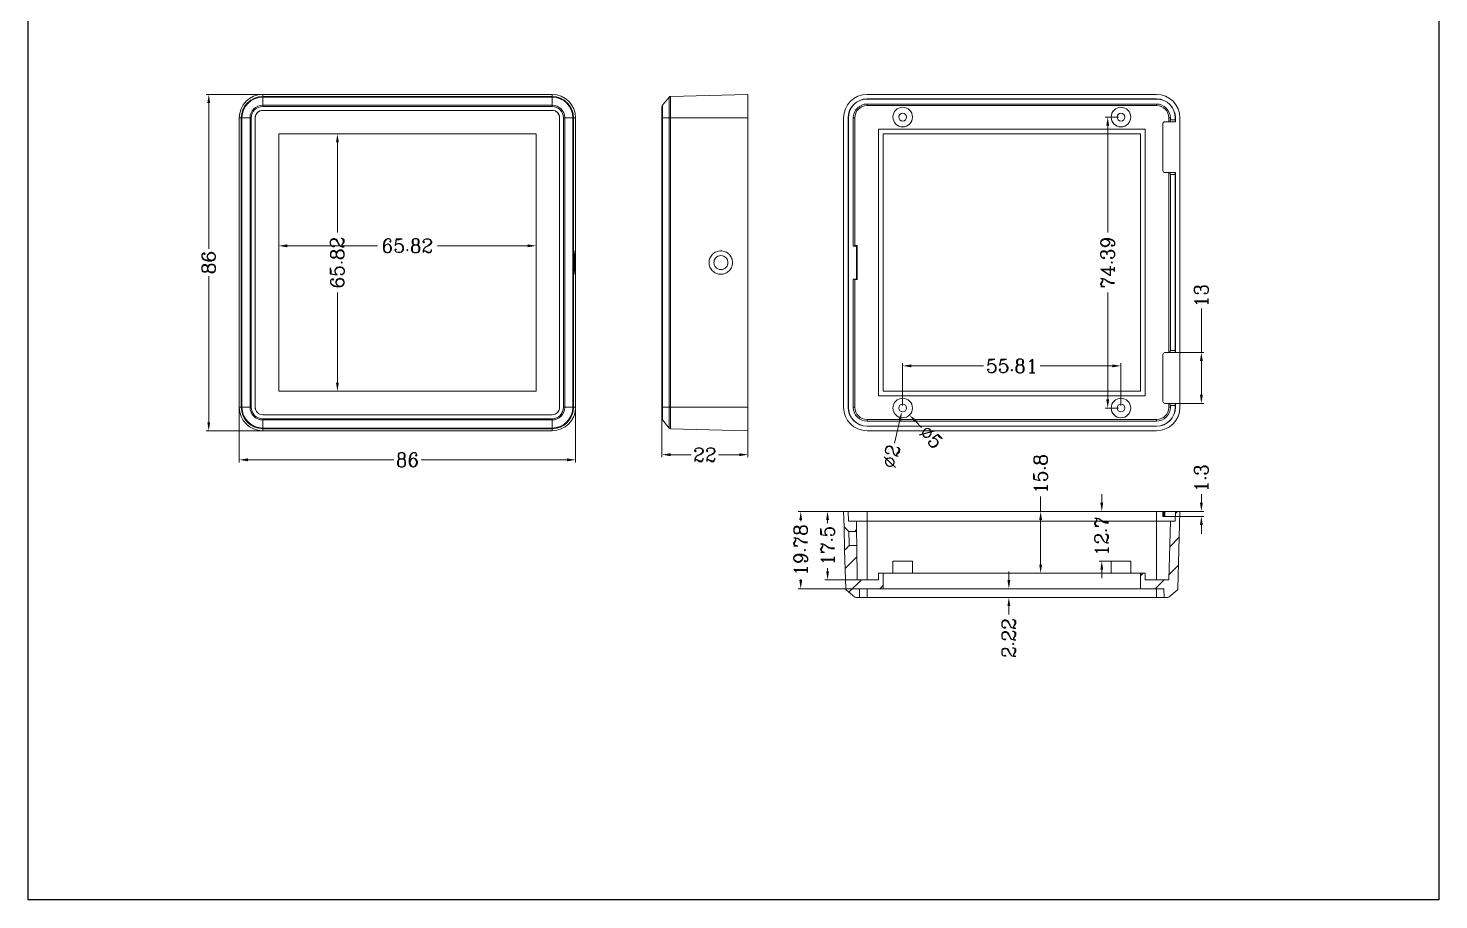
# Model space of a CAD drawing. Header units: millimetres. Extents: x 3222 to 3583, y 1077 to 1523.
# Drawn here: x 3221.9 to 3582.6, y 1076.9 to 1299.7 of the extents above; entities that cross this region are included whole.
import ezdxf

# ---------------------------------------------------------------- set-up
doc = ezdxf.new("R2010")
doc.units = ezdxf.units.MM
doc.layers.get('0').update_dxf_attribs({"linetype": 'CONTINUOUS'})
doc.layers.get('Defpoints').update_dxf_attribs({"linetype": 'CONTINUOUS'})
doc.layers.add('5', color=7, linetype='CONTINUOUS', true_color=0xffffff)
doc.styles.add('ROMANC', font='romanc.shx', dxfattribs={"bigfont": 'gbcbig.shx'})
doc.dimstyles.new('YanXiu', dxfattribs={"dimtxt": 2.5, "dimasz": 2.2, "dimexe": 0.66, "dimexo": 0.66, "dimgap": 0.66, "dimtad": 0, "dimdsep": 46, "dimtxsty": 'ROMANC', "dimcen": 0, "dimclrd": 256, "dimclre": 131, "dimclrt": 42, "dimazin": 2, "dimtfac": 1, "dimtofl": 0, "dimtmove": 0, "dimatfit": 3, "dimfxl": 0, "dimlwd": 5, "dimlwe": 5, "dimarcsym": 0})

# ---------------------------------------------------------------- blocks, each defined once
blk = doc.blocks.new('*D0')
at = {"color": 7, "lineweight": 0}
for p, q in [((-802.67, 71.25), (-802.67, 54.07)), ((-716.67, 69.83), (-716.67, 54.07))]:
    blk.add_line(p, q, dxfattribs=at)
at = {"lineweight": 0}
for p, q in [((-800.47, 54.73), (-763.17, 54.73)), ((-718.87, 54.73), (-756.18, 54.73))]:
    blk.add_line(p, q, dxfattribs=at)
for points in [[(-800.47, 55.1), (-800.47, 54.36), (-802.67, 54.73)], [(-718.87, 55.1), (-718.87, 54.36), (-716.67, 54.73)]]:
    blk.add_solid(points)
at = {"layer": 'Defpoints', "color": 0}
for p in [(-802.67, 71.91), (-716.67, 70.49), (-716.67, 54.73)]:
    blk.add_point(p, dxfattribs=at)
at = {"color": 7, "insert": (-759.67, 54.73), "char_height": 3.5, "attachment_point": 5, "style": 'ROMANC'}
blk.add_mtext('86', dxfattribs=at)
blk = doc.blocks.new('*D1')
at = {"color": 7, "lineweight": 0}
for p, q in [((-794.25, 148.16), (-811.12, 148.16)), ((-795.1, 62.16), (-811.12, 62.16))]:
    blk.add_line(p, q, dxfattribs=at)
at = {"lineweight": 0}
for p, q in [((-810.46, 145.96), (-810.46, 108.66)), ((-810.46, 64.36), (-810.46, 101.67))]:
    blk.add_line(p, q, dxfattribs=at)
for points in [[(-810.83, 145.96), (-810.09, 145.96), (-810.46, 148.16)], [(-810.83, 64.36), (-810.09, 64.36), (-810.46, 62.16)]]:
    blk.add_solid(points)
at = {"layer": 'Defpoints', "color": 0}
for p in [(-810.46, 148.16), (-793.59, 148.16), (-794.44, 62.16)]:
    blk.add_point(p, dxfattribs=at)
at = {"color": 7, "insert": (-810.46, 105.16), "char_height": 3.5, "attachment_point": 5, "rotation": 90, "style": 'ROMANC'}
blk.add_mtext('86', dxfattribs=at)
blk = doc.blocks.new('*D2')
at = {"color": 7, "lineweight": 0}
for p, q in [((-672.6, 69.23), (-672.6, 55.39)), ((-694.6, 68.33), (-694.6, 55.39))]:
    blk.add_line(p, q, dxfattribs=at)
at = {"lineweight": 0}
for p, q in [((-692.4, 56.05), (-687.09, 56.05)), ((-674.8, 56.05), (-680.11, 56.05))]:
    blk.add_line(p, q, dxfattribs=at)
for points in [[(-692.4, 56.41), (-692.4, 55.68), (-694.6, 56.05)], [(-674.8, 56.41), (-674.8, 55.68), (-672.6, 56.05)]]:
    blk.add_solid(points)
at = {"layer": 'Defpoints', "color": 0}
for p in [(-694.6, 68.99), (-672.6, 69.89), (-672.6, 56.05)]:
    blk.add_point(p, dxfattribs=at)
at = {"color": 7, "insert": (-683.6, 56.05), "char_height": 3.5, "attachment_point": 5, "style": 'ROMANC'}
blk.add_mtext('22', dxfattribs=at)
blk = doc.blocks.new('*D3')
at = {"lineweight": 0}
blk.add_line((-628.22, 63.03), (-629.75, 64.6), dxfattribs=at)
blk.add_solid([(-629.49, 64.86), (-630.02, 64.35), (-631.29, 66.18)])
at = {"layer": 'Defpoints', "color": 0}
for p in [(-634.78, 69.76), (-631.29, 66.18)]:
    blk.add_point(p, dxfattribs=at)
at = {"color": 7, "insert": (-625.78, 60.53), "char_height": 3.5, "attachment_point": 5, "rotation": 314.2916, "style": 'ROMANC'}
blk.add_mtext('∅5', dxfattribs=at)
blk = doc.blocks.new('*D4')
at = {"lineweight": 0}
blk.add_line((-635.16, 59), (-633.77, 64.85), dxfattribs=at)
blk.add_solid([(-634.13, 64.94), (-633.42, 64.77), (-633.27, 66.99)])
at = {"layer": 'Defpoints', "color": 0}
for p in [(-632.8, 68.94), (-633.27, 66.99)]:
    blk.add_point(p, dxfattribs=at)
at = {"color": 7, "insert": (-635.97, 55.6), "char_height": 3.5, "attachment_point": 5, "rotation": 76.6412, "style": 'ROMANC'}
blk.add_mtext('∅2', dxfattribs=at)
blk = doc.blocks.new('*D5')
at = {"lineweight": 0}
for p, q in [((-556.66, 43.75), (-556.66, 45.95)), ((-556.66, 38.05), (-556.66, 35.85))]:
    blk.add_line(p, q, dxfattribs=at)
at = {"color": 7, "lineweight": 0}
for p, q in [((-563.99, 41.55), (-556, 41.55)), ((-563.99, 40.25), (-556, 40.25))]:
    blk.add_line(p, q, dxfattribs=at)
for points in [[(-557.03, 43.75), (-556.29, 43.75), (-556.66, 41.55)], [(-557.03, 38.05), (-556.29, 38.05), (-556.66, 40.25)]]:
    blk.add_solid(points)
at = {"layer": 'Defpoints', "color": 0}
for p in [(-564.65, 41.55), (-564.65, 40.25), (-556.66, 41.55)]:
    blk.add_point(p, dxfattribs=at)
at = {"color": 7, "insert": (-556.66, 50.02), "char_height": 3.5, "attachment_point": 5, "rotation": 90, "style": 'ROMANC'}
blk.add_mtext('1.3', dxfattribs=at)
blk = doc.blocks.new('*D6')
at = {"lineweight": 0}
for p, q in [((-582.13, 43.75), (-582.13, 45.95)), ((-582.13, 26.65), (-582.13, 24.45))]:
    blk.add_line(p, q, dxfattribs=at)
at = {"color": 7, "lineweight": 0}
for p, q in [((-579.14, 41.55), (-582.79, 41.55)), ((-579.14, 28.85), (-582.79, 28.85))]:
    blk.add_line(p, q, dxfattribs=at)
for points in [[(-582.5, 43.75), (-581.77, 43.75), (-582.13, 41.55)], [(-582.5, 26.65), (-581.77, 26.65), (-582.13, 28.85)]]:
    blk.add_solid(points)
at = {"layer": 'Defpoints', "color": 0}
for p in [(-582.13, 41.55), (-578.48, 41.55), (-578.48, 28.85)]:
    blk.add_point(p, dxfattribs=at)
at = {"color": 7, "insert": (-582.13, 35.2), "char_height": 3.5, "attachment_point": 5, "rotation": 90, "style": 'ROMANC'}
blk.add_mtext('12.7', dxfattribs=at)
blk = doc.blocks.new('*D7')
at = {"lineweight": 0}
for p, q in [((-597.76, 41.55), (-597.76, 45.37)), ((-597.76, 27.95), (-597.76, 39.35))]:
    blk.add_line(p, q, dxfattribs=at)
at = {"color": 7, "lineweight": 0}
for p, q in [((-595.9, 41.55), (-598.42, 41.55)), ((-595.79, 25.75), (-598.42, 25.75))]:
    blk.add_line(p, q, dxfattribs=at)
for points in [[(-598.13, 39.35), (-597.4, 39.35), (-597.76, 41.55)], [(-598.13, 27.95), (-597.4, 27.95), (-597.76, 25.75)]]:
    blk.add_solid(points)
at = {"layer": 'Defpoints', "color": 0}
for p in [(-595.24, 41.55), (-597.76, 25.75), (-595.13, 25.75)]:
    blk.add_point(p, dxfattribs=at)
at = {"color": 7, "insert": (-597.76, 51.11), "char_height": 3.5, "attachment_point": 5, "rotation": 90, "style": 'ROMANC'}
blk.add_mtext('15.8', dxfattribs=at)
blk = doc.blocks.new('*D8')
at = {"color": 7, "lineweight": 0}
for p, q in [((-639.34, 41.55), (-659.76, 41.55)), ((-634.41, 21.77), (-659.76, 21.77))]:
    blk.add_line(p, q, dxfattribs=at)
at = {"lineweight": 0}
for p, q in [((-659.1, 39.35), (-659.1, 39.07)), ((-659.1, 23.97), (-659.1, 24.25))]:
    blk.add_line(p, q, dxfattribs=at)
for points in [[(-659.46, 39.35), (-658.73, 39.35), (-659.1, 41.55)], [(-659.46, 23.97), (-658.73, 23.97), (-659.1, 21.77)]]:
    blk.add_solid(points)
at = {"layer": 'Defpoints', "color": 0}
for p in [(-659.1, 41.55), (-638.68, 41.55), (-633.75, 21.77)]:
    blk.add_point(p, dxfattribs=at)
at = {"color": 7, "insert": (-659.1, 31.66), "char_height": 3.5, "attachment_point": 5, "rotation": 90, "style": 'ROMANC'}
blk.add_mtext('19.78', dxfattribs=at)
blk = doc.blocks.new('*D9')
at = {"lineweight": 0}
for p, q in [((-605.89, 23.97), (-605.89, 26.17)), ((-605.89, 17.35), (-605.89, 15.15))]:
    blk.add_line(p, q, dxfattribs=at)
at = {"color": 7, "lineweight": 0}
for p, q in [((-609.83, 21.77), (-605.23, 21.77)), ((-609.83, 19.55), (-605.23, 19.55))]:
    blk.add_line(p, q, dxfattribs=at)
for points in [[(-606.25, 23.97), (-605.52, 23.97), (-605.89, 21.77)], [(-606.25, 17.35), (-605.52, 17.35), (-605.89, 19.55)]]:
    blk.add_solid(points)
at = {"layer": 'Defpoints', "color": 0}
for p in [(-610.49, 21.77), (-610.49, 19.55), (-605.89, 19.55)]:
    blk.add_point(p, dxfattribs=at)
at = {"color": 7, "insert": (-605.89, 9.15), "char_height": 3.5, "attachment_point": 5, "rotation": 90, "style": 'ROMANC'}
blk.add_mtext('2.22', dxfattribs=at)
blk = doc.blocks.new('*D10')
at = {"color": 7, "lineweight": 0}
for p, q in [((-641.31, 41.55), (-652.9, 41.55)), ((-641.31, 24.05), (-652.9, 24.05))]:
    blk.add_line(p, q, dxfattribs=at)
at = {"lineweight": 0}
for p, q in [((-652.24, 39.35), (-652.24, 38.54)), ((-652.24, 26.25), (-652.24, 27.05))]:
    blk.add_line(p, q, dxfattribs=at)
for points in [[(-652.61, 39.35), (-651.87, 39.35), (-652.24, 41.55)], [(-652.61, 26.25), (-651.87, 26.25), (-652.24, 24.05)]]:
    blk.add_solid(points)
at = {"layer": 'Defpoints', "color": 0}
for p in [(-652.24, 41.55), (-640.65, 41.55), (-640.65, 24.05)]:
    blk.add_point(p, dxfattribs=at)
at = {"color": 7, "insert": (-652.24, 32.8), "char_height": 3.5, "attachment_point": 5, "rotation": 90, "style": 'ROMANC'}
blk.add_mtext('17.5', dxfattribs=at)
blk = doc.blocks.new('*D11')
at = {"lineweight": 0}
for p, q in [((-556.67, 82.16), (-556.67, 93.46)), ((-556.67, 71.36), (-556.67, 79.96))]:
    blk.add_line(p, q, dxfattribs=at)
at = {"color": 7, "lineweight": 0}
for p, q in [((-563.98, 82.16), (-556.01, 82.16)), ((-563.97, 69.16), (-556.01, 69.16))]:
    blk.add_line(p, q, dxfattribs=at)
for points in [[(-557.03, 79.96), (-556.3, 79.96), (-556.67, 82.16)], [(-557.03, 71.36), (-556.3, 71.36), (-556.67, 69.16)]]:
    blk.add_solid(points)
at = {"layer": 'Defpoints', "color": 0}
for p in [(-564.64, 82.16), (-564.63, 69.16), (-556.67, 69.16)]:
    blk.add_point(p, dxfattribs=at)
at = {"color": 7, "insert": (-556.67, 96.7), "char_height": 3.5, "attachment_point": 5, "rotation": 90, "style": 'ROMANC'}
blk.add_mtext('13', dxfattribs=at)
blk = doc.blocks.new('*D12')
at = {"color": 7, "lineweight": 0}
for p, q in [((-633.04, 68.63), (-633.04, 79.41)), ((-577.23, 68.63), (-577.23, 79.41))]:
    blk.add_line(p, q, dxfattribs=at)
at = {"lineweight": 0}
for p, q in [((-630.84, 78.75), (-612.37, 78.75)), ((-579.43, 78.75), (-597.89, 78.75))]:
    blk.add_line(p, q, dxfattribs=at)
for points in [[(-630.84, 79.11), (-630.84, 78.38), (-633.04, 78.75)], [(-579.43, 79.11), (-579.43, 78.38), (-577.23, 78.75)]]:
    blk.add_solid(points)
at = {"layer": 'Defpoints', "color": 0}
for p in [(-577.23, 78.75), (-633.04, 67.97), (-577.23, 67.97)]:
    blk.add_point(p, dxfattribs=at)
at = {"color": 7, "insert": (-605.13, 78.75), "char_height": 3.5, "attachment_point": 5, "style": 'ROMANC'}
blk.add_mtext('55.81', dxfattribs=at)
blk = doc.blocks.new('*D13')
at = {"color": 7, "lineweight": 0}
for p, q in [((-577.89, 142.36), (-581.27, 142.36)), ((-577.89, 67.97), (-581.27, 67.97))]:
    blk.add_line(p, q, dxfattribs=at)
at = {"lineweight": 0}
for p, q in [((-580.61, 140.16), (-580.61, 112.82)), ((-580.61, 70.17), (-580.61, 97.5))]:
    blk.add_line(p, q, dxfattribs=at)
for points in [[(-580.98, 140.16), (-580.25, 140.16), (-580.61, 142.36)], [(-580.98, 70.17), (-580.25, 70.17), (-580.61, 67.97)]]:
    blk.add_solid(points)
at = {"layer": 'Defpoints', "color": 0}
for p in [(-580.61, 142.36), (-577.23, 142.36), (-577.23, 67.97)]:
    blk.add_point(p, dxfattribs=at)
at = {"color": 7, "insert": (-580.61, 105.16), "char_height": 3.5, "attachment_point": 5, "rotation": 90, "style": 'ROMANC'}
blk.add_mtext('74.39', dxfattribs=at)
blk = doc.blocks.new('*D14')
at = {"color": 7, "lineweight": 0}
for p, q in [((-792.58, 118.17), (-792.58, 108.79)), ((-726.76, 118.17), (-726.76, 108.79))]:
    blk.add_line(p, q, dxfattribs=at)
at = {"lineweight": 0}
for p, q in [((-790.38, 109.45), (-767.33, 109.45)), ((-728.96, 109.45), (-752.01, 109.45))]:
    blk.add_line(p, q, dxfattribs=at)
for points in [[(-790.38, 109.82), (-790.38, 109.08), (-792.58, 109.45)], [(-728.96, 109.82), (-728.96, 109.08), (-726.76, 109.45)]]:
    blk.add_solid(points)
at = {"layer": 'Defpoints', "color": 0}
for p in [(-792.58, 118.83), (-726.76, 118.83), (-726.76, 109.45)]:
    blk.add_point(p, dxfattribs=at)
at = {"color": 7, "insert": (-759.67, 109.45), "char_height": 3.5, "attachment_point": 5, "style": 'ROMANC'}
blk.add_mtext('65.82', dxfattribs=at)
blk = doc.blocks.new('*D15')
at = {"color": 7, "lineweight": 0}
for p, q in [((-774.77, 138.07), (-778.22, 138.07)), ((-777.48, 72.25), (-778.22, 72.25))]:
    blk.add_line(p, q, dxfattribs=at)
at = {"lineweight": 0}
for p, q in [((-777.56, 135.87), (-777.56, 112.82)), ((-777.56, 74.45), (-777.56, 97.5))]:
    blk.add_line(p, q, dxfattribs=at)
for points in [[(-777.93, 135.87), (-777.2, 135.87), (-777.56, 138.07)], [(-777.93, 74.45), (-777.2, 74.45), (-777.56, 72.25)]]:
    blk.add_solid(points)
at = {"layer": 'Defpoints', "color": 0}
for p in [(-777.56, 138.07), (-774.11, 138.07), (-776.82, 72.25)]:
    blk.add_point(p, dxfattribs=at)
at = {"color": 7, "insert": (-777.56, 105.16), "char_height": 3.5, "attachment_point": 5, "rotation": 90, "style": 'ROMANC'}
blk.add_mtext('65.82', dxfattribs=at)

msp = doc.modelspace()

# ---------------------------------------------------------------- linework, layer by layer
at = {"color": 7, "linetype": 'Continuous', "lineweight": 0}
for p, q in [((3515.271, 1175.648), (3515.789, 1176.166)), ((3433.294, 1171.066), (3433.748, 1171.52)), ((3513.801, 1167.142), (3516.266, 1169.607)), ((3430.82, 1161.556), (3433.809, 1164.545)), ((3513.611, 1159.917), (3516.077, 1162.382)), ((3431.78, 1155.48), (3434.966, 1158.666)), ((3506.348, 1159.69), (3507.025, 1160.366)), ((3510.081, 1156.386), (3512.361, 1158.666)), ((3439.722, 1156.386), (3440.527, 1157.191))]:
    msp.add_line(p, q, dxfattribs=at)
at = {"color": 1}
msp.add_lwpolyline([(3221.944, 1522.555), (3582.608, 1522.555), (3582.608, 1076.86), (3221.944, 1076.86)], close=True, dxfattribs=at)
at = {"layer": '5', "color": 7, "linetype": 'Continuous', "lineweight": 0}
for p, q in [((3281.896, 1282.784), (3355.896, 1282.784)), ((3281.896, 1282.784), (3281.896, 1282.266)), ((3281.896, 1282.266), (3355.896, 1282.266)), ((3281.896, 1282.266), (3281.896, 1282.087)), ((3355.896, 1282.087), (3281.896, 1282.087)), ((3281.896, 1282.087), (3281.896, 1280.016)), ((3355.896, 1282.266), (3355.896, 1282.784)), ((3355.896, 1282.266), (3355.896, 1282.087)), ((3355.896, 1280.016), (3355.896, 1282.087)), ((3384.085, 1280.016), (3385.823, 1282.087)), ((3385.823, 1282.087), (3385.823, 1276.784)), ((3386.193, 1282.266), (3405.968, 1282.784)), ((3386.193, 1282.266), (3386.193, 1276.784)), ((3405.968, 1282.784), (3405.968, 1276.784)), ((3510.438, 1282.784), (3436.438, 1282.784)), ((3510.438, 1281.625), (3436.438, 1281.625)), ((3436.438, 1281.582), (3436.438, 1281.625)), ((3510.438, 1281.582), (3436.438, 1281.582)), ((3510.438, 1281.582), (3510.438, 1281.625)), ((3275.896, 1202.784), (3275.896, 1276.784)), ((3276.413, 1276.784), (3275.896, 1276.784)), ((3276.413, 1202.784), (3276.413, 1276.784)), ((3276.413, 1276.784), (3276.592, 1276.784)), ((3278.663, 1276.784), (3276.592, 1276.784)), ((3276.592, 1276.784), (3276.592, 1202.784)), ((3278.663, 1202.784), (3278.663, 1276.784)), ((3278.663, 1276.784), (3278.985, 1276.784)), ((3278.985, 1276.784), (3278.985, 1202.784)), ((3279.973, 1202.784), (3279.973, 1276.784)), ((3279.985, 1276.784), (3279.973, 1276.784)), ((3279.985, 1202.784), (3279.985, 1276.784)), ((3281.896, 1280.016), (3281.896, 1279.694)), ((3281.896, 1280.016), (3355.896, 1280.016)), ((3355.896, 1279.694), (3281.896, 1279.694)), ((3281.896, 1278.694), (3281.896, 1278.706)), ((3281.896, 1278.706), (3355.896, 1278.706)), ((3281.896, 1278.694), (3355.896, 1278.694)), ((3355.896, 1280.016), (3355.896, 1279.694)), ((3355.896, 1278.694), (3355.896, 1278.706)), ((3357.806, 1276.784), (3357.818, 1276.784)), ((3357.806, 1276.784), (3357.806, 1202.784)), ((3357.818, 1276.784), (3357.818, 1202.784)), ((3358.806, 1276.784), (3359.128, 1276.784)), ((3358.806, 1202.784), (3358.806, 1276.784)), ((3359.128, 1276.784), (3359.128, 1202.784)), ((3361.199, 1276.784), (3359.128, 1276.784)), ((3361.199, 1276.784), (3361.378, 1276.784)), ((3361.199, 1202.784), (3361.199, 1276.784)), ((3361.896, 1276.784), (3361.378, 1276.784)), ((3361.378, 1276.784), (3361.378, 1202.784)), ((3361.896, 1276.784), (3361.896, 1202.784)), ((3383.968, 1276.784), (3383.968, 1279.694)), ((3383.968, 1276.784), (3384.085, 1276.784)), ((3383.968, 1202.784), (3383.968, 1276.784)), ((3384.085, 1280.016), (3384.085, 1276.784)), ((3384.085, 1276.784), (3384.085, 1202.784)), ((3385.823, 1276.784), (3384.085, 1276.784)), ((3385.823, 1276.784), (3386.193, 1276.784)), ((3385.823, 1202.784), (3385.823, 1276.784)), ((3405.968, 1276.784), (3386.193, 1276.784)), ((3386.193, 1276.784), (3386.193, 1202.784)), ((3405.968, 1276.784), (3405.968, 1202.784)), ((3430.438, 1276.784), (3430.438, 1202.784)), ((3431.64, 1276.784), (3431.596, 1276.784)), ((3431.596, 1276.784), (3431.596, 1202.784)), ((3431.64, 1276.784), (3431.64, 1202.784)), ((3432.904, 1243.992), (3432.904, 1276.784)), ((3432.904, 1276.784), (3433.297, 1276.784)), ((3433.297, 1276.784), (3433.297, 1244.123)), ((3436.438, 1279.924), (3436.438, 1280.317)), ((3436.438, 1280.317), (3510.438, 1280.317)), ((3510.438, 1279.924), (3436.438, 1279.924)), ((3510.438, 1280.317), (3510.438, 1279.924)), ((3513.579, 1276.784), (3513.972, 1276.784)), ((3513.579, 1275.783), (3513.579, 1276.784)), ((3513.972, 1276.784), (3513.972, 1276.284)), ((3515.236, 1276.284), (3515.236, 1276.784)), ((3515.236, 1276.784), (3515.28, 1276.784)), ((3515.28, 1276.784), (3515.28, 1275.784)), ((3516.438, 1202.784), (3516.438, 1276.784)), ((3507.548, 1273.894), (3439.327, 1273.894)), ((3439.327, 1273.894), (3439.327, 1205.673)), ((3439.357, 1273.865), (3439.327, 1273.894)), ((3439.357, 1273.865), (3507.519, 1273.865)), ((3439.357, 1205.703), (3439.357, 1273.865)), ((3507.519, 1273.865), (3507.548, 1273.894)), ((3507.519, 1273.865), (3507.519, 1205.703)), ((3507.548, 1205.673), (3507.548, 1273.894)), ((3512.079, 1275.284), (3512.079, 1263.284)), ((3515.28, 1275.784), (3512.579, 1275.784)), ((3513.937, 1276.284), (3513.972, 1276.284)), ((3513.937, 1275.783), (3513.937, 1276.284)), ((3515.236, 1276.284), (3513.972, 1276.284)), ((3515.236, 1275.783), (3515.236, 1276.284)), ((3285.985, 1272.694), (3351.806, 1272.694)), ((3285.985, 1206.873), (3285.985, 1272.694)), ((3351.806, 1272.694), (3351.806, 1206.873)), ((3440.527, 1206.873), (3440.527, 1272.694)), ((3440.527, 1272.694), (3506.348, 1272.694)), ((3506.348, 1272.694), (3506.348, 1206.873)), ((3512.579, 1262.784), (3515.28, 1262.784)), ((3513.579, 1216.785), (3513.579, 1262.783)), ((3513.937, 1262.284), (3513.937, 1262.784)), ((3515.236, 1262.284), (3515.236, 1262.784)), ((3515.28, 1262.784), (3515.28, 1216.784)), ((3513.972, 1262.284), (3513.937, 1262.284)), ((3513.972, 1262.284), (3515.236, 1262.284)), ((3513.972, 1262.284), (3513.972, 1217.284)), ((3515.236, 1217.284), (3515.236, 1262.284)), ((3432.904, 1243.992), (3433.297, 1244.123)), ((3432.904, 1243.992), (3433.73, 1243.992)), ((3433.861, 1244.123), (3433.297, 1244.123)), ((3433.73, 1243.992), (3433.861, 1244.123)), ((3433.73, 1243.992), (3433.73, 1235.575)), ((3433.861, 1235.444), (3433.861, 1244.123)), ((3433.73, 1235.575), (3432.904, 1235.575)), ((3432.904, 1202.784), (3432.904, 1235.575)), ((3433.297, 1235.444), (3432.904, 1235.575)), ((3433.297, 1235.444), (3433.861, 1235.444)), ((3433.297, 1235.444), (3433.297, 1202.784)), ((3433.73, 1235.575), (3433.861, 1235.444)), ((3512.079, 1204.284), (3512.079, 1216.284)), ((3512.579, 1216.784), (3515.28, 1216.784)), ((3513.937, 1217.284), (3513.972, 1217.284)), ((3513.937, 1216.783), (3513.937, 1217.284)), ((3513.972, 1217.284), (3515.236, 1217.284)), ((3515.213, 1216.783), (3515.213, 1217.284)), ((3351.806, 1206.873), (3285.985, 1206.873)), ((3439.357, 1205.703), (3439.327, 1205.673)), ((3439.327, 1205.673), (3507.548, 1205.673)), ((3507.519, 1205.703), (3439.357, 1205.703)), ((3506.348, 1206.873), (3440.527, 1206.873)), ((3507.519, 1205.703), (3507.548, 1205.673)), ((3275.896, 1202.784), (3276.413, 1202.784)), ((3276.413, 1202.784), (3276.592, 1202.784)), ((3276.592, 1202.784), (3278.663, 1202.784)), ((3278.663, 1202.784), (3278.985, 1202.784)), ((3279.985, 1202.784), (3279.973, 1202.784)), ((3357.806, 1202.784), (3357.818, 1202.784)), ((3358.806, 1202.784), (3359.128, 1202.784)), ((3359.128, 1202.784), (3361.199, 1202.784)), ((3361.199, 1202.784), (3361.378, 1202.784)), ((3361.378, 1202.784), (3361.896, 1202.784)), ((3383.968, 1202.784), (3384.085, 1202.784)), ((3383.968, 1199.873), (3383.968, 1202.784)), ((3384.085, 1199.551), (3384.085, 1202.784)), ((3384.085, 1202.784), (3385.823, 1202.784)), ((3385.823, 1197.48), (3385.823, 1202.784)), ((3385.823, 1202.784), (3386.193, 1202.784)), ((3386.193, 1202.784), (3405.968, 1202.784)), ((3386.193, 1202.784), (3386.193, 1197.301)), ((3405.968, 1196.784), (3405.968, 1202.784)), ((3431.64, 1202.784), (3431.596, 1202.784)), ((3433.297, 1202.784), (3432.904, 1202.784)), ((3515.28, 1203.784), (3512.579, 1203.784)), ((3513.579, 1202.784), (3513.579, 1203.784)), ((3513.972, 1202.784), (3513.579, 1202.784)), ((3513.937, 1203.284), (3513.937, 1203.784)), ((3513.972, 1203.284), (3513.937, 1203.284)), ((3515.236, 1203.284), (3513.972, 1203.284)), ((3513.972, 1203.284), (3513.972, 1202.784)), ((3515.213, 1203.284), (3515.213, 1203.784)), ((3515.236, 1202.784), (3515.236, 1203.284)), ((3515.236, 1202.784), (3515.28, 1202.784)), ((3515.28, 1203.784), (3515.28, 1202.784)), ((3281.896, 1200.873), (3281.896, 1200.861)), ((3355.896, 1200.873), (3281.896, 1200.873)), ((3355.896, 1200.861), (3281.896, 1200.861)), ((3281.896, 1199.873), (3281.896, 1199.551)), ((3281.896, 1199.873), (3355.896, 1199.873)), ((3355.896, 1199.551), (3281.896, 1199.551)), ((3281.896, 1199.551), (3281.896, 1197.48)), ((3281.896, 1197.48), (3355.896, 1197.48)), ((3281.896, 1197.48), (3281.896, 1197.301)), ((3355.896, 1200.873), (3355.896, 1200.861)), ((3355.896, 1199.873), (3355.896, 1199.551)), ((3355.896, 1197.48), (3355.896, 1199.551)), ((3355.896, 1197.48), (3355.896, 1197.301)), ((3385.823, 1197.48), (3384.085, 1199.551)), ((3436.438, 1199.25), (3436.438, 1199.643)), ((3436.438, 1199.643), (3510.438, 1199.643)), ((3510.438, 1199.25), (3436.438, 1199.25)), ((3436.438, 1197.985), (3436.438, 1197.942)), ((3436.438, 1197.985), (3510.438, 1197.985)), ((3436.438, 1197.942), (3510.438, 1197.942)), ((3510.438, 1199.643), (3510.438, 1199.25)), ((3510.438, 1197.985), (3510.438, 1197.942)), ((3355.896, 1197.301), (3281.896, 1197.301)), ((3281.896, 1197.301), (3281.896, 1196.784)), ((3355.896, 1196.784), (3281.896, 1196.784)), ((3355.896, 1196.784), (3355.896, 1197.301)), ((3405.968, 1196.784), (3386.193, 1197.301)), ((3436.438, 1196.784), (3510.438, 1196.784)), ((3431.596, 1176.166), (3430.438, 1176.166)), ((3430.438, 1176.166), (3430.541, 1172.235)), ((3431.596, 1176.166), (3431.64, 1173.666)), ((3436.438, 1176.166), (3431.596, 1176.166)), ((3510.438, 1176.166), (3436.438, 1176.166)), ((3436.438, 1173.666), (3436.438, 1176.166)), ((3510.438, 1173.666), (3510.438, 1176.166)), ((3512.079, 1176.166), (3510.438, 1176.166)), ((3512.079, 1174.866), (3512.079, 1176.166)), ((3512.079, 1176.166), (3512.579, 1176.166)), ((3512.079, 1175.841), (3512.579, 1175.841)), ((3512.117, 1176.166), (3512.117, 1174.866)), ((3512.225, 1176.166), (3512.225, 1174.866)), ((3512.387, 1176.166), (3512.387, 1174.866)), ((3512.579, 1176.166), (3512.579, 1174.866)), ((3512.579, 1176.166), (3512.579, 1174.866)), ((3512.579, 1176.166), (3515.28, 1176.166)), ((3515.236, 1173.666), (3515.28, 1176.166)), ((3516.438, 1176.166), (3515.28, 1176.166)), ((3515.92, 1156.391), (3516.438, 1176.166)), ((3430.541, 1172.235), (3431.74, 1171.066)), ((3430.698, 1166.235), (3430.541, 1172.235)), ((3433.73, 1173.666), (3431.64, 1173.666)), ((3433.752, 1171.066), (3433.73, 1173.666)), ((3433.73, 1173.666), (3436.438, 1173.666)), ((3436.438, 1158.666), (3436.438, 1173.666)), ((3436.438, 1173.666), (3510.438, 1173.666)), ((3510.438, 1173.666), (3510.438, 1158.666)), ((3510.438, 1173.666), (3513.972, 1173.666)), ((3512.079, 1175.516), (3512.579, 1175.516)), ((3512.079, 1175.191), (3512.579, 1175.191)), ((3512.579, 1174.866), (3512.079, 1174.866)), ((3512.579, 1174.866), (3515.257, 1174.866)), ((3513.579, 1158.666), (3513.972, 1173.666)), ((3515.236, 1173.666), (3513.972, 1173.666)), ((3433.752, 1171.066), (3431.74, 1171.066)), ((3433.784, 1167.466), (3433.752, 1171.066)), ((3430.698, 1166.235), (3430.956, 1156.391)), ((3431.897, 1167.466), (3433.784, 1167.466)), ((3433.861, 1158.666), (3433.784, 1167.466)), ((3443.033, 1163.466), (3443.033, 1160.366)), ((3448.033, 1163.466), (3443.033, 1163.466)), ((3448.033, 1160.366), (3448.033, 1163.466)), ((3498.842, 1163.466), (3498.842, 1160.366)), ((3498.842, 1163.466), (3501.342, 1163.466)), ((3501.342, 1163.466), (3503.842, 1163.466)), ((3503.842, 1160.366), (3503.842, 1163.466)), ((3439.327, 1158.666), (3433.861, 1158.666)), ((3439.357, 1160.366), (3439.327, 1158.666)), ((3440.527, 1160.366), (3439.357, 1160.366)), ((3440.527, 1160.366), (3440.527, 1156.386)), ((3440.527, 1160.366), (3506.348, 1160.366)), ((3507.519, 1160.366), (3506.348, 1160.366)), ((3506.348, 1156.386), (3506.348, 1160.366)), ((3507.548, 1158.666), (3507.519, 1160.366)), ((3513.579, 1158.666), (3507.548, 1158.666)), ((3431.134, 1156.021), (3433.206, 1154.283)), ((3434.516, 1154.166), (3433.527, 1154.166)), ((3434.516, 1154.166), (3434.527, 1156.386)), ((3436.438, 1154.166), (3434.516, 1154.166)), ((3440.527, 1156.386), (3434.527, 1156.386)), ((3436.438, 1156.386), (3436.438, 1154.166)), ((3510.438, 1154.166), (3436.438, 1154.166)), ((3506.348, 1156.386), (3440.527, 1156.386)), ((3512.348, 1156.386), (3506.348, 1156.386)), ((3510.438, 1156.386), (3510.438, 1154.166)), ((3512.36, 1154.166), (3510.438, 1154.166)), ((3512.348, 1156.386), (3512.36, 1154.166)), ((3513.349, 1154.166), (3512.36, 1154.166)), ((3513.67, 1154.283), (3515.742, 1156.021))]:
    msp.add_line(p, q, dxfattribs=at)
for centre, radius in [((3445.533, 1276.98), 2.5), ((3445.533, 1276.98), 1), ((3501.342, 1202.587), 2.5), ((3501.342, 1202.587), 1)]:
    msp.add_circle(centre, radius, dxfattribs=at)
at = {"layer": '5', "color": 7, "linetype": 'Continuous', "lineweight": 0, "extrusion": (0, 0, -1)}
for centre, radius in [((-3501.342, 1276.98), 2.5), ((-3501.342, 1276.98), 1), ((-3445.533, 1202.587), 2.5), ((-3445.533, 1202.587), 1)]:
    msp.add_circle(centre, radius, dxfattribs=at)
for centre, radius, start, end in [((-3281.896, 1276.784), 6, 0, 90), ((-3281.896, 1276.784), 5.482, 0, 90), ((-3355.896, 1276.784), 6, 90, 180), ((-3355.896, 1276.784), 5.482, 90, 180), ((-3281.896, 1276.784), 3.232, 0, 90), ((-3281.896, 1276.784), 1.922, 0, 90), ((-3281.896, 1276.784), 1.911, 0, 90), ((-3355.896, 1276.784), 3.232, 90, 180), ((-3355.896, 1276.784), 1.922, 90, 180), ((-3355.896, 1276.784), 1.911, 90, 180), ((-3436.438, 1276.784), 3.534, 0, 90), ((-3510.438, 1276.784), 3.534, 90, 180), ((-3281.896, 1202.784), 6, 270, 0), ((-3281.896, 1202.784), 5.482, 270, 0), ((-3281.896, 1202.784), 3.232, 270, 0), ((-3281.896, 1202.784), 1.922, 270, 0), ((-3281.896, 1202.784), 1.911, 270, 0), ((-3355.896, 1202.784), 1.922, 180, 270), ((-3355.896, 1202.784), 3.232, 180, 270), ((-3355.896, 1202.784), 5.482, 180, 270), ((-3355.896, 1202.784), 1.911, 180, 270), ((-3355.896, 1202.784), 6, 180, 270), ((-3436.438, 1202.784), 3.534, 270, 0), ((-3510.438, 1202.784), 3.534, 180, 270)]:
    msp.add_arc(centre, radius, start, end, dxfattribs=at)
at = {"layer": '5', "color": 7, "linetype": 'Continuous', "lineweight": 0}
for centre, radius, start, end in [((3281.896, 1276.784), 5.304, 90, 180), ((3355.896, 1276.784), 5.304, 0, 90), ((3386.206, 1281.766), 0.5, 91.5, 140), ((3436.438, 1276.784), 6, 90, 180), ((3436.438, 1276.784), 4.842, 90, 180), ((3436.438, 1276.784), 4.798, 90, 180), ((3510.438, 1276.784), 6, 0, 90), ((3510.438, 1276.784), 4.842, 0, 90), ((3510.438, 1276.784), 4.798, 0, 90), ((3281.896, 1276.784), 2.911, 90, 180), ((3355.896, 1276.784), 2.911, 0, 90), ((3384.468, 1279.694), 0.5, 140, 180), ((3436.438, 1276.784), 3.141, 90, 180), ((3510.438, 1276.784), 3.141, 0, 90), ((3512.579, 1275.284), 0.5, 90, 180), ((3512.579, 1263.284), 0.5, 180, 270), ((3512.579, 1216.284), 0.5, 90, 180), ((3281.896, 1202.784), 5.304, 180, 270), ((3281.896, 1202.784), 2.911, 180, 270), ((3355.896, 1202.784), 5.304, 270, 0), ((3355.896, 1202.784), 2.911, 270, 0), ((3436.438, 1202.784), 6, 180, 270), ((3436.438, 1202.784), 4.842, 180, 270), ((3436.438, 1202.784), 4.798, 180, 270), ((3436.438, 1202.784), 3.141, 180, 270), ((3510.438, 1202.784), 4.798, 270, 0), ((3510.438, 1202.784), 6, 270, 0), ((3510.438, 1202.784), 3.141, 270, 0), ((3510.438, 1202.784), 4.842, 270, 0), ((3512.579, 1204.284), 0.5, 180, 270), ((3384.468, 1199.873), 0.5, 180, 220), ((3386.206, 1197.801), 0.5, 220, 268.5), ((3431.455, 1156.404), 0.5, 181.5, 230), ((3433.527, 1154.666), 0.5, 230, 270), ((3513.349, 1154.666), 0.5, 270, 310), ((3515.42, 1156.404), 0.5, 310, 358.5)]:
    msp.add_arc(centre, radius, start, end, dxfattribs=at)
at = {"layer": '5', "color": 7, "linetype": 'Continuous', "lineweight": 0, "extrusion": (0, 0, -1)}
msp.add_ellipse((3433.768, 1239.784), major_axis=(0, 1.8), ratio=0.0087269, dxfattribs=at)
at = {"layer": '5', "color": 7, "linetype": 'Continuous', "lineweight": 0}
for points, knots in [([(3361.793, 1239.784), (3361.793, 1239.392), (3361.788, 1238.607), (3361.771, 1237.605), (3361.745, 1236.944), (3361.714, 1236.703), (3361.683, 1236.944), (3361.657, 1237.605), (3361.64, 1238.607), (3361.633, 1239.784), (3361.64, 1240.96), (3361.657, 1241.962), (3361.683, 1242.623), (3361.714, 1242.864), (3361.745, 1242.623), (3361.771, 1241.962), (3361.788, 1240.96), (3361.793, 1240.176), (3361.793, 1239.784)], [0, 0, 0, 0, 0.0624901, 0.124986, 0.1874901, 0.25, 0.3125099, 0.375014, 0.4375099, 0.5, 0.5624901, 0.624986, 0.6874901, 0.75, 0.8125099, 0.875014, 0.9375099, 1, 1, 1, 1]), ([(3402.036, 1239.784), (3402.036, 1239.392), (3401.876, 1238.607), (3401.215, 1237.605), (3400.212, 1236.944), (3399.036, 1236.703), (3397.86, 1236.944), (3396.858, 1237.605), (3396.197, 1238.607), (3395.956, 1239.784), (3396.197, 1240.96), (3396.858, 1241.962), (3397.86, 1242.623), (3399.036, 1242.864), (3400.212, 1242.623), (3401.215, 1241.962), (3401.876, 1240.96), (3402.036, 1240.176), (3402.036, 1239.784)], [0, 0, 0, 0, 0.0624901, 0.124986, 0.1874901, 0.25, 0.3125099, 0.375014, 0.4375099, 0.5, 0.5624901, 0.624986, 0.6874901, 0.75, 0.8125099, 0.875014, 0.9375099, 1, 1, 1, 1]), ([(3400.868, 1239.784), (3400.868, 1240.19), (3400.545, 1241.124), (3399.068, 1241.843), (3397.59, 1241.124), (3397.128, 1239.784), (3397.59, 1238.443), (3399.068, 1237.724), (3400.545, 1238.443), (3400.868, 1239.377), (3400.868, 1239.784)], [0, 0, 0, 0, 0.1087581, 0.25, 0.3912305, 0.5000005, 0.6087467, 0.75, 0.8912419, 1, 1, 1, 1]), ([(3431.74, 1171.066), (3431.74, 1171.066), (3431.758, 1170.744), (3431.819, 1169.266), (3431.879, 1167.789), (3431.897, 1167.466), (3431.897, 1167.466)], [0, 0, 0, 0, 0.2175464, 0.5000693, 0.7825695, 1, 1, 1, 1])]:
    msp.add_open_spline(points, degree=3, knots=knots, dxfattribs=at)
msp.add_open_spline([(3431.897, 1167.466), (3430.698, 1166.235)], degree=1, dxfattribs=at)

# ---------------------------------------------------------------- dimensions: what is measured, and where the dimension line sits
for base, p1, p2, picture, middle in [((3268.108, 1282.784), (3284.125, 1196.784), (3284.976, 1282.784), '*D1', (3268.108, 1239.784)), ((3521.909, 1176.166), (3513.918, 1174.866), (3513.918, 1176.166), '*D5', (3521.909, 1184.643)), ((3496.437, 1176.166), (3500.092, 1163.466), (3500.092, 1176.166), '*D6', (3496.437, 1169.816)), ((3472.681, 1154.166), (3468.076, 1156.386), (3468.076, 1154.166), '*D9', (3472.681, 1143.773))]:
    dim = msp.add_linear_dim(base=base, p1=p1, p2=p2, angle=90, dimstyle='YanXiu', override={"dimtxt": 3.5, "dimclre": 7, "dimclrt": 7, "dimlwd": 0, "dimlwe": 0})
    dim.commit()
    dim.dimension.update_dxf_attribs({"geometry": picture, "text_midpoint": middle, "insert": (4078.569, 1134.62)})
at = {"color": 1}
for base, p1, p2, picture, middle in [((3497.955, 1276.98), (3501.342, 1202.587), (3501.342, 1276.98), '*D13', (3497.955, 1239.784)), ((3301.005, 1272.694), (3301.746, 1206.873), (3304.464, 1272.694), '*D15', (3301.005, 1239.784))]:
    dim = msp.add_linear_dim(base=base, p1=p1, p2=p2, angle=90, dimstyle='YanXiu', override={"dimtxt": 3.5, "dimclre": 7, "dimclrt": 7, "dimlwd": 0, "dimlwe": 0}, dxfattribs=at)
    dim.commit()
    dim.dimension.update_dxf_attribs({"geometry": picture, "text_midpoint": middle, "insert": (4078.569, 1134.62)})
for base, p1, p2, picture, middle in [((3351.806, 1244.07), (3285.985, 1253.451), (3351.806, 1253.451), '*D14', (3318.896, 1244.07)), ((3501.342, 1213.368), (3445.533, 1202.587), (3501.342, 1202.587), '*D12', (3473.438, 1213.368))]:
    dim = msp.add_linear_dim(base=base, p1=p1, p2=p2, dimstyle='YanXiu', override={"dimtxt": 3.5, "dimclre": 7, "dimclrt": 7, "dimlwd": 0, "dimlwe": 0}, dxfattribs=at)
    dim.commit()
    dim.dimension.update_dxf_attribs({"geometry": picture, "text_midpoint": middle, "insert": (4078.569, 1134.62)})
for base, p1, p2, picture, middle in [((3521.903, 1203.784), (3513.929, 1216.784), (3513.937, 1203.784), '*D11', (3521.903, 1231.325)), ((3480.805, 1160.366), (3483.327, 1176.166), (3483.437, 1160.366), '*D7', (3480.805, 1185.728)), ((3419.471, 1176.166), (3444.824, 1156.386), (3439.889, 1176.166), '*D8', (3419.471, 1166.276)), ((3426.33, 1176.166), (3437.916, 1158.666), (3437.916, 1176.166), '*D10', (3426.33, 1167.416))]:
    dim = msp.add_linear_dim(base=base, p1=p1, p2=p2, angle=90, dimstyle='YanXiu', override={"dimtxt": 3.5, "dimclre": 7, "dimclrt": 7, "dimlwd": 0, "dimlwe": 0})
    dim.commit()
    dim.dimension.update_dxf_attribs({"geometry": picture, "text_midpoint": middle, "dimtype": 128, "insert": (4078.569, 1134.62)})
for base, p1, p2, picture, middle in [((3361.896, 1189.351), (3275.896, 1206.535), (3361.896, 1205.112), '*D0', (3318.896, 1189.351)), ((3405.968, 1190.666), (3383.968, 1203.613), (3405.968, 1204.513), '*D2', (3394.968, 1190.666))]:
    dim = msp.add_linear_dim(base=base, p1=p1, p2=p2, dimstyle='YanXiu', override={"dimtxt": 3.5, "dimclre": 7, "dimclrt": 7, "dimlwd": 0, "dimlwe": 0})
    dim.commit()
    dim.dimension.update_dxf_attribs({"geometry": picture, "text_midpoint": middle, "insert": (4078.569, 1134.62)})
dim = msp.add_diameter_dim_2p(p1=(3445.764, 1203.56), p2=(3445.302, 1201.614), dimstyle='YanXiu', override={"dimtxt": 3.5, "dimclre": 7, "dimclrt": 7, "dimlwd": 0, "dimlwe": 0})
dim.commit()
dim.dimension.update_dxf_attribs({"geometry": '*D4', "text_midpoint": (3442.597, 1190.223), "dimtype": 131, "insert": (4078.569, 1134.62)})
dim = msp.add_diameter_dim_2p(p1=(3443.788, 1204.376), p2=(3447.279, 1200.797), dimstyle='YanXiu', override={"dimtxt": 3.5, "dimclre": 7, "dimclrt": 7, "dimlwd": 0, "dimlwe": 0})
dim.commit()
dim.dimension.update_dxf_attribs({"geometry": '*D3', "text_midpoint": (3452.791, 1195.147), "insert": (4078.569, 1134.62)})

doc.saveas('drawing.dxf')
